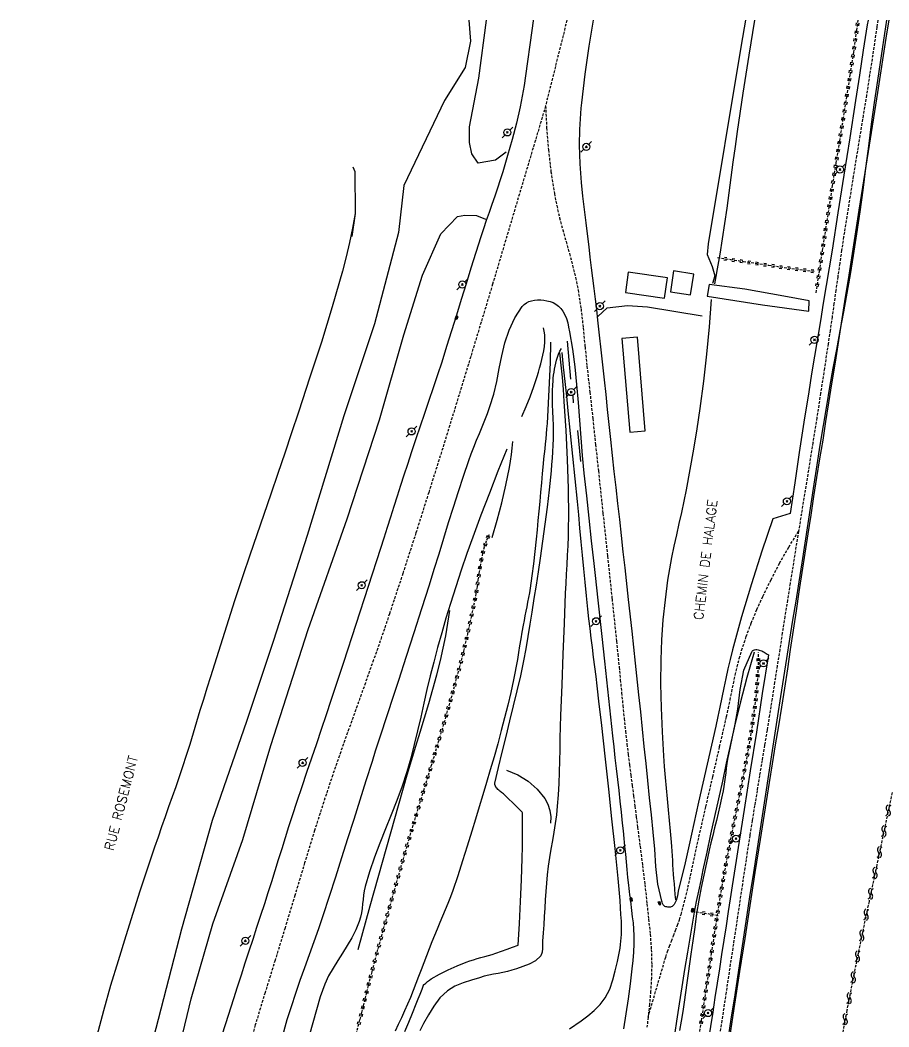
# Model space of a CAD drawing. Header units: millimetres. Extents: x 139000 to 140000, y 142998 to 144000.
# Drawn here: x 139546.1 to 139709.2, y 143811 to 144000 of the extents above; entities that cross this region are included whole.
import ezdxf

# ---------------------------------------------------------------- set-up
doc = ezdxf.new("R2010")
doc.units = ezdxf.units.MM
doc.linetypes.add('DASHED', pattern=[0.75, 0.5, -0.25])
doc.layers.get('0').update_dxf_attribs({"linetype": 'CONTINUOUS'})
for name, color, linetype in [('W0001', 6, 'DASHED'), ('W0008', 7, 'CONTINUOUS'), ('W0010', 4, 'CONTINUOUS'), ('W0017', 7, 'CONTINUOUS'), ('W0071', 7, 'CONTINUOUS'), ('W0104', 1, 'CONTINUOUS'), ('W0105', 7, 'CONTINUOUS'), ('W0211', 2, 'CONTINUOUS'), ('W0214', 2, 'CONTINUOUS'), ('W0220', 5, 'DASHED'), ('W0300', 7, 'CONTINUOUS'), ('W0401', 7, 'CONTINUOUS'), ('W0473', 7, 'CONTINUOUS'), ('W0500', 5, 'DASHED'), ('W0510', 5, 'CONTINUOUS'), ('W0989', 7, 'CONTINUOUS')]:
    doc.layers.add(name, color=color, linetype=linetype)
doc.styles.get("Standard").update_dxf_attribs({"font": 'romans.shx', "width": 0.85})

# ---------------------------------------------------------------- blocks, each defined once
blk = doc.blocks.new('T473')
for p, q in [((-0.166667, 0.166667), (0.166667, -0.166667)), ((-0.166667, -0.166667), (0.166667, 0.166667)), ((0.500001, 0.500001), (1.000002, 1.000002)), ((-1.000002, -1.000002), (-0.500001, -0.500001))]:
    blk.add_line(p, q)
blk.add_ellipse((0, 0), major_axis=(0.471405, 0.471405), ratio=1, start_param=5.4977871438, end_param=11.780972451)
blk = doc.blocks.new('T401')
for p, q in [((-0.3, 0.3), (0, 0.3)), ((-0.3, -0.25), (-0.3, 0.3)), ((-0.3, 0.15), (0, 0.15)), ((-0.3, 0), (0, 0)), ((0, 0.3), (0, -0.25)), ((-0.3, -0.15), (0, -0.15)), ((-0.3, -0.25), (-0.3, -0.3)), ((-0.3, -0.3), (0, -0.3)), ((0, -0.3), (0, -0.25))]:
    blk.add_line(p, q)
blk = doc.blocks.new('t220o')
at = {"color": 0, "linetype": 'Continuous'}
for p, q in [((-0.25, 0.25), (0.25, 0.25)), ((-0.25, -0.25), (0.25, -0.25))]:
    blk.add_line(p, q, dxfattribs=at)
blk = doc.blocks.new('t500o')
at = {"color": 0, "linetype": 'Continuous'}
for centre, start, end in [((-0.5, 0.625), 216.8699, 323.1301), ((0.5, -0.125), 36.8699, 143.1301), ((0.5, -0.625), 36.8699, 143.1301), ((-0.5, 0.125), 216.8699, 323.1301)]:
    blk.add_arc(centre, 0.625, start, end, dxfattribs=at)

msp = doc.modelspace()

# ---------------------------------------------------------------- linework, layer by layer
at = {"layer": 'W0001'}
for points in [[(139648.77, 144000), (139644.77, 143983.91)], [(139707.15, 144000), (139706.95, 143998.67), (139706.51, 143995.68), (139706.07, 143992.7), (139705.61, 143989.72), (139705.01, 143985.92), (139704.4, 143982.12), (139703.79, 143978.33), (139703.16, 143974.53), (139702.54, 143970.73), (139701.93, 143966.93), (139701.32, 143963.13), (139700.73, 143959.33), (139700.35, 143956.82), (139699.98, 143954.32), (139699.62, 143951.8), (139699.26, 143949.29), (139698.91, 143946.78), (139698.55, 143944.27), (139698.19, 143941.76), (139697.81, 143939.25), (139697.11, 143934.6), (139696.4, 143929.96), (139695.68, 143925.31), (139694.95, 143920.67), (139692.26, 143904.06)], [(139644.77, 143983.91), (139634.82, 143950.45), (139632.44, 143942.57), (139630.06, 143934.69), (139627.66, 143926.82), (139625.23, 143918.95), (139622.83, 143911.34), (139620.42, 143903.73), (139617.97, 143896.13), (139615.46, 143888.55), (139613.99, 143884.21), (139612.47, 143879.89), (139610.93, 143875.57), (139609.38, 143871.26), (139607.83, 143866.95), (139606.3, 143862.63), (139604.8, 143858.29), (139603.35, 143853.95), (139601.4, 143847.88), (139599.53, 143841.78), (139597.7, 143835.68), (139595.85, 143829.58), (139593.98, 143823.51), (139592.1, 143817.44), (139590.26, 143811.36), (139588.5, 143805.25)], [(139644.77, 143983.91), (139644.96, 143979.78), (139645.3, 143975.66), (139645.78, 143971.55), (139646.41, 143967.46), (139646.86, 143965.18), (139647.39, 143962.91), (139647.99, 143960.66), (139648.62, 143958.42), (139649.25, 143956.18), (139649.85, 143953.93), (139650.4, 143951.67), (139650.86, 143949.38), (139651.42, 143945.82), (139651.82, 143942.23), (139652.17, 143938.64), (139652.54, 143935.05), (139653.09, 143930.14), (139653.62, 143925.22), (139654.15, 143920.3), (139654.68, 143915.38), (139655.54, 143907.38), (139656.4, 143899.38), (139657.24, 143891.38), (139658.08, 143883.39), (139658.33, 143880.97), (139658.57, 143878.56), (139658.8, 143876.15), (139659.04, 143873.74), (139659.27, 143871.33), (139659.52, 143868.92), (139659.77, 143866.51), (139660.04, 143864.1), (139660.27, 143862.15), (139660.52, 143860.2), (139660.77, 143858.25), (139661.02, 143856.3), (139661.28, 143854.36), (139661.54, 143852.41), (139661.79, 143850.46), (139662.04, 143848.51), (139662.5, 143844.91), (139662.96, 143841.32), (139663.41, 143837.71), (139663.8, 143834.11), (139664.1, 143831.25), (139664.4, 143828.39), (139664.62, 143825.52), (139664.7, 143822.64), (139664.64, 143820.18), (139664.49, 143817.73), (139664.27, 143815.28), (139664.01, 143812.84)], [(139664.01, 143812.84), (139667.33, 143824.12), (139667.67, 143825.13), (139668.03, 143826.13), (139668.41, 143827.12), (139668.79, 143828.11), (139669.17, 143829.1), (139669.54, 143830.1), (139669.88, 143831.11), (139670.2, 143832.12), (139671.17, 143835.74), (139671.99, 143839.39), (139672.76, 143843.06), (139673.57, 143846.71), (139674.86, 143852.34), (139676.16, 143857.98), (139677.45, 143863.62), (139678.74, 143869.25), (139679.08, 143870.81), (139679.41, 143872.37), (139679.72, 143873.93), (139680.04, 143875.49), (139680.37, 143877.05), (139680.74, 143878.6), (139681.13, 143880.15), (139681.58, 143881.68), (139682.44, 143884.27), (139683.39, 143886.82), (139684.44, 143889.33), (139685.56, 143891.82), (139687.09, 143894.95), (139688.71, 143898.04), (139690.44, 143901.08), (139692.26, 143904.06)], [(139692.26, 143904.06), (139690.67, 143894.22), (139690.18, 143891.13), (139689.69, 143888.04), (139689.21, 143884.95), (139688.73, 143881.86), (139688.25, 143878.78), (139687.77, 143875.69), (139687.28, 143872.6), (139686.79, 143869.51), (139686.34, 143866.68), (139685.87, 143863.86), (139685.41, 143861.03), (139684.94, 143858.2), (139684.48, 143855.38), (139684.01, 143852.55), (139683.56, 143849.72), (139683.11, 143846.9), (139682.64, 143843.88), (139682.18, 143840.86), (139681.72, 143837.85), (139681.27, 143834.83), (139680.82, 143831.81), (139680.36, 143828.79), (139679.91, 143825.78), (139679.45, 143822.76), (139678.65, 143817.47), (139677.86, 143812.19), (139677.05, 143806.91)], [(139664.01, 143812.84), (139663.8, 143810.97)]]:
    msp.add_lwpolyline(points, dxfattribs=at)
at = {"layer": 'W0008'}
for points in [[(139642.45, 144000), (139642.43, 143999.84), (139641.86, 143995.81), (139641.32, 143991.77), (139640.72, 143987.74), (139639.98, 143983.73), (139639.28, 143980.65), (139638.48, 143977.6), (139637.62, 143974.57), (139636.73, 143971.55), (139636.25, 143970.01), (139635.75, 143968.47), (139635.23, 143966.94), (139634.7, 143965.42), (139634.16, 143963.89), (139633.63, 143962.37), (139633.11, 143960.84), (139632.6, 143959.3), (139631.66, 143956.37), (139630.74, 143953.43), (139629.83, 143950.49), (139628.93, 143947.55), (139628.02, 143944.61), (139627.11, 143941.67), (139626.19, 143938.73), (139625.26, 143935.8), (139624.47, 143933.39), (139623.67, 143930.98), (139622.86, 143928.58), (139622.05, 143926.18), (139621.23, 143923.78), (139620.42, 143921.38), (139619.61, 143918.97), (139618.82, 143916.57), (139618.18, 143914.6), (139617.54, 143912.63), (139616.91, 143910.66), (139616.28, 143908.68), (139615.65, 143906.71), (139615.02, 143904.74), (139614.39, 143902.77), (139613.76, 143900.8), (139611.45, 143893.67), (139609.13, 143886.53), (139606.8, 143879.4), (139604.46, 143872.28), (139603.56, 143869.57), (139602.65, 143866.86), (139601.73, 143864.16), (139600.82, 143861.45), (139599.9, 143858.74), (139598.99, 143856.04), (139598.09, 143853.33), (139597.2, 143850.61), (139596.53, 143848.56), (139595.87, 143846.5), (139595.22, 143844.44), (139594.58, 143842.38), (139593.93, 143840.31), (139593.28, 143838.25), (139592.63, 143836.19), (139591.97, 143834.13), (139591.25, 143831.89), (139590.52, 143829.66), (139589.79, 143827.42), (139589.05, 143825.19), (139588.32, 143822.95), (139587.59, 143820.72), (139586.87, 143818.48), (139586.16, 143816.24), (139584.68, 143811.59), (139583.2, 143806.94)], [(139687.45, 143906.41), (139685.37, 143900.31), (139683.41, 143894.16), (139681.57, 143887.98), (139679.86, 143881.76), (139679.41, 143879.99), (139678.99, 143878.21), (139678.59, 143876.42), (139678.21, 143874.63), (139677.83, 143872.83), (139677.46, 143871.04), (139677.09, 143869.25), (139676.7, 143867.46), (139675.9, 143863.89), (139675.1, 143860.31), (139674.3, 143856.74), (139673.5, 143853.17), (139672.62, 143849.19), (139671.75, 143845.21), (139670.85, 143841.23), (139669.87, 143837.28), (139669.69, 143836.45), (139669.52, 143835.6), (139669.28, 143834.75), (139668.89, 143833.96), (139668.78, 143833.83), (139668.66, 143833.71), (139668.52, 143833.61), (139668.37, 143833.54), (139668.2, 143833.49), (139668.03, 143833.48), (139667.86, 143833.48), (139667.7, 143833.5), (139667.53, 143833.53), (139667.35, 143833.57), (139667.18, 143833.63), (139667.03, 143833.74), (139666.86, 143833.93), (139666.73, 143834.16), (139666.64, 143834.4), (139666.57, 143834.63), (139665.83, 143837.82), (139665.47, 143841.09), (139665.27, 143844.34), (139664.99, 143847.56), (139664.63, 143850.78), (139664.29, 143854), (139663.95, 143857.23), (139663.62, 143860.45), (139663.29, 143863.67), (139662.96, 143866.9), (139662.63, 143870.12), (139662.29, 143873.34), (139661.65, 143879.31), (139661, 143885.27), (139660.35, 143891.24), (139659.7, 143897.2), (139659.36, 143900.21), (139659.03, 143903.22), (139658.69, 143906.23), (139658.35, 143909.24), (139658.01, 143912.25), (139657.67, 143915.26), (139657.33, 143918.27), (139657, 143921.28), (139656.7, 143924.08), (139656.4, 143926.89), (139656.11, 143929.69), (139655.81, 143932.49), (139655.52, 143935.29), (139655.22, 143938.09), (139654.91, 143940.89), (139654.6, 143943.69), (139654.37, 143945.66), (139654.13, 143947.62), (139653.89, 143949.59), (139653.65, 143951.55), (139653.4, 143953.51), (139653.16, 143955.48), (139652.92, 143957.44), (139652.68, 143959.4), (139652.37, 143961.93), (139652.05, 143964.45), (139651.75, 143966.97), (139651.51, 143969.5), (139651.37, 143971.25), (139651.26, 143973), (139651.18, 143974.75), (139651.16, 143976.5), (139651.16, 143977.5), (139651.18, 143978.5), (139651.22, 143979.5), (139651.26, 143980.5), (139651.32, 143981.5), (139651.39, 143982.5), (139651.47, 143983.5), (139651.56, 143984.5), (139652.18, 143989.83), (139652.97, 143995.14), (139653.76, 144000)], [(139708.79, 144000), (139708.01, 143995), (139707.06, 143988.64), (139706.47, 143984.54), (139705.91, 143980.44), (139705.37, 143976.33), (139704.84, 143972.22), (139704.3, 143968.11), (139703.74, 143964.01), (139703.16, 143959.91), (139702.53, 143955.81), (139701.95, 143952.27), (139701.33, 143948.74), (139700.69, 143945.21), (139700.04, 143941.69), (139699.37, 143938.17), (139698.72, 143934.64), (139698.08, 143931.12), (139697.48, 143927.58), (139696.87, 143923.91), (139696.28, 143920.22), (139695.7, 143916.54), (139695.13, 143912.86), (139694.57, 143909.17), (139694, 143905.48), (139693.44, 143901.8), (139692.86, 143898.11), (139692.29, 143894.53), (139691.72, 143890.94), (139691.15, 143887.35), (139690.58, 143883.76), (139690.01, 143880.18), (139689.44, 143876.59), (139688.87, 143873), (139688.31, 143869.41), (139687.17, 143862.06), (139686.04, 143854.7), (139684.91, 143847.34), (139683.78, 143839.98), (139683.07, 143835.39), (139682.37, 143830.8), (139681.67, 143826.21), (139680.97, 143821.62), (139680.27, 143817.03), (139679.57, 143812.44), (139678.86, 143807.85)], [(139705.3, 144000), (139705.16, 143999.09), (139704.42, 143994.37), (139703.69, 143989.64), (139702.95, 143984.92), (139701.86, 143977.89), (139700.76, 143970.87), (139699.66, 143963.84), (139698.55, 143956.82), (139698.01, 143953.49), (139697.46, 143950.17), (139696.91, 143946.85), (139696.35, 143943.53), (139695.8, 143940.21), (139695.25, 143936.89), (139694.71, 143933.57), (139694.17, 143930.24), (139693.28, 143924.54), (139692.4, 143918.83), (139691.55, 143913.12), (139690.7, 143907.41)], [(139595.24, 143808.68), (139596.28, 143812.39), (139597.05, 143814.86), (139597.86, 143817.31), (139598.7, 143819.75), (139599.57, 143822.18), (139600.45, 143824.61), (139601.32, 143827.04), (139602.18, 143829.47), (139603.01, 143831.92), (139604.19, 143835.53), (139605.36, 143839.15), (139606.52, 143842.77), (139607.66, 143846.39), (139608.8, 143850.02), (139609.94, 143853.65), (139611.09, 143857.27), (139612.25, 143860.89), (139612.86, 143862.8), (139613.48, 143864.7), (139614.1, 143866.6), (139614.72, 143868.51), (139615.34, 143870.41), (139615.96, 143872.31), (139616.58, 143874.21), (139617.19, 143876.12), (139618.64, 143880.59), (139620.08, 143885.05), (139621.53, 143889.53), (139622.96, 143894), (139623.88, 143896.91), (139624.78, 143899.83), (139625.67, 143902.75), (139626.56, 143905.67), (139627.46, 143908.59), (139628.39, 143911.51), (139629.34, 143914.41), (139630.34, 143917.3), (139630.81, 143918.58), (139631.3, 143919.85), (139631.81, 143921.12), (139632.33, 143922.38), (139632.85, 143923.64), (139633.36, 143924.9), (139633.86, 143926.17), (139634.33, 143927.45), (139635.05, 143929.79), (139635.59, 143932.18), (139636.06, 143934.58), (139636.53, 143936.97), (139637.12, 143939.41), (139637.91, 143941.82), (139638.98, 143944.13), (139640.38, 143946.27), (139640.74, 143946.64), (139641.16, 143946.94), (139641.62, 143947.16), (139642.1, 143947.33), (139642.68, 143947.46), (139643.27, 143947.49), (139643.85, 143947.47), (139644.43, 143947.4), (139645.02, 143947.31), (139645.6, 143947.18), (139646.17, 143946.98), (139646.7, 143946.7), (139647.2, 143946.31), (139647.64, 143945.85), (139648.02, 143945.34), (139648.34, 143944.8), (139648.69, 143944.01), (139648.93, 143943.18), (139649.1, 143942.34), (139649.26, 143941.51), (139649.82, 143938.21), (139650.26, 143934.9), (139650.6, 143931.57), (139650.88, 143928.24), (139651.13, 143924.91), (139651.37, 143921.58), (139651.64, 143918.26), (139651.96, 143914.94), (139652.42, 143910.71), (139652.88, 143906.48), (139653.35, 143902.25), (139653.82, 143898.02), (139654.07, 143895.72), (139654.32, 143893.43), (139654.58, 143891.14), (139654.83, 143888.85), (139655.08, 143886.55), (139655.34, 143884.26), (139655.59, 143881.97), (139655.83, 143879.68), (139656.02, 143877.92), (139656.21, 143876.16), (139656.39, 143874.41), (139656.58, 143872.65), (139656.76, 143870.89), (139656.95, 143869.14), (139657.13, 143867.38), (139657.33, 143865.62), (139657.55, 143863.58), (139657.78, 143861.53), (139658.02, 143859.49), (139658.25, 143857.44), (139658.49, 143855.4), (139658.72, 143853.35), (139658.95, 143851.31), (139659.17, 143849.26), (139659.32, 143847.81), (139659.46, 143846.35), (139659.6, 143844.89), (139659.74, 143843.44), (139659.87, 143841.98), (139660.02, 143840.52), (139660.16, 143839.07), (139660.32, 143837.61), (139660.39, 143837.01), (139660.47, 143836.42), (139660.54, 143835.82), (139660.62, 143835.22), (139660.7, 143834.62), (139660.77, 143834.03), (139660.85, 143833.43), (139660.91, 143832.83), (139661.05, 143831.67), (139661.18, 143830.51), (139661.29, 143829.35), (139661.34, 143828.18), (139661.33, 143826.61), (139661.26, 143825.03), (139661.14, 143823.47), (139660.99, 143821.9), (139660.66, 143819.08), (139660.25, 143816.26), (139659.81, 143813.45), (139659.37, 143810.65)], [(139690.7, 143907.41), (139687.42, 143906.41)], [(139669.08, 143809.93), (139669.41, 143812.07), (139669.92, 143815.31), (139670.42, 143818.54), (139670.93, 143821.78), (139671.46, 143825.01), (139671.76, 143826.89), (139672.07, 143828.77), (139672.39, 143830.64), (139672.73, 143832.51), (139673.12, 143834.51), (139673.53, 143836.51), (139673.95, 143838.5), (139674.37, 143840.49), (139675.09, 143843.83), (139675.82, 143847.16), (139676.56, 143850.49), (139677.29, 143853.82), (139678.03, 143857.16), (139678.76, 143860.5), (139679.5, 143863.83), (139680.25, 143867.17), (139680.84, 143870.67), (139681.27, 143874.32), (139682.01, 143877.98), (139683.49, 143881.39), (139683.58, 143881.52), (139683.69, 143881.64), (139683.83, 143881.74), (139683.98, 143881.81), (139684.21, 143881.86), (139684.45, 143881.85), (139684.67, 143881.8), (139684.89, 143881.75), (139685.13, 143881.67), (139685.35, 143881.57), (139685.57, 143881.45), (139685.78, 143881.33), (139685.99, 143881.21), (139686.19, 143881.09), (139686.39, 143880.96), (139686.59, 143880.82)], [(139686.59, 143880.82), (139685.46, 143873.57), (139684.34, 143866.32), (139683.2, 143859.08), (139682.07, 143851.83), (139681.7, 143849.43), (139681.32, 143847.04), (139680.94, 143844.65), (139680.57, 143842.25), (139680.19, 143839.86), (139679.81, 143837.47), (139679.44, 143835.07), (139679.06, 143832.68), (139678.64, 143829.98), (139678.23, 143827.28), (139677.81, 143824.58), (139677.4, 143821.89), (139676.98, 143819.19), (139676.56, 143816.49), (139676.14, 143813.79), (139675.72, 143811.09), (139675.29, 143808.41)]]:
    msp.add_lwpolyline(points, dxfattribs=at)
at = {"layer": 'W0010'}
for points in [[(139648.82, 143939.73), (139649.47, 143932.57)], [(139650.03, 143928.14), (139649.94, 143929.45)], [(139650.78, 143922.99), (139651.32, 143917.15)]]:
    msp.add_lwpolyline(points, dxfattribs=at)
at = {"layer": 'W0017'}
for points in [[(139630.38, 144000), (139630.64, 143996.04), (139629.66, 143991.11), (139625.79, 143984.92), (139618.14, 143968.93), (139617.13, 143960.15), (139612.62, 143943), (139606.89, 143925.74), (139600.01, 143903.27), (139593.7, 143883.55), (139588.59, 143868.34), (139582.18, 143849.75), (139576.42, 143829.36), (139571.09, 143808.76), (139565.53, 143784.22), (139562.68, 143757.88), (139559.79, 143725.48), (139557.39, 143704.48), (139556.14, 143694.08), (139553.8, 143683.72), (139547.38, 143672.79), (139546.12, 143671)], [(139637.38, 143975.21), (139635.35, 143973.69), (139632.08, 143973.16), (139630.95, 143974.93), (139630.5, 143977.03), (139630.46, 143979.98), (139632.26, 143989.12), (139633.7, 144000)], [(139682.33, 144000), (139681.51, 143995.28), (139675.27, 143957.98), (139675.13, 143956.01), (139676.07, 143953.75), (139676.55, 143952.01), (139676.12, 143950.56)], [(139574.75, 143801.7), (139578.21, 143816.24), (139582.31, 143830.32), (139587.91, 143846.21), (139593.17, 143863.84), (139600.21, 143885.6), (139607.54, 143906.38), (139613.6, 143924.99), (139618.15, 143940.91), (139621.66, 143952.11), (139625.1, 143959.89), (139628.21, 143963.14), (139629.62, 143963.36), (139631.8, 143963.33), (139633.47, 143962.66)], [(139654.58, 143944.34), (139656.34, 143945.97), (139660.16, 143946.43), (139663.91, 143946.19), (139674.15, 143944.47)]]:
    msp.add_lwpolyline(points, dxfattribs=at)
at = {"layer": 'W0071'}
for points in [[(139645.69, 143939.55), (139645.6, 143935.72), (139645.46, 143931.9), (139645.28, 143928.07), (139645.04, 143924.25), (139644.97, 143923.3), (139644.88, 143922.35), (139644.79, 143921.41), (139644.7, 143920.46), (139644.6, 143919.52), (139644.5, 143918.57), (139644.4, 143917.63), (139644.31, 143916.68), (139644.14, 143914.91), (139643.98, 143913.15), (139643.83, 143911.38), (139643.67, 143909.61), (139643.51, 143907.84), (139643.34, 143906.08), (139643.17, 143904.31), (139642.98, 143902.55), (139642.73, 143900.25), (139642.48, 143897.96), (139642.19, 143895.67), (139641.86, 143893.39), (139641.72, 143892.51), (139641.57, 143891.64), (139641.4, 143890.76), (139641.23, 143889.89), (139641.06, 143889.02), (139640.89, 143888.15), (139640.72, 143887.28), (139640.56, 143886.41), (139640.33, 143885.13), (139640.11, 143883.84), (139639.9, 143882.56), (139639.68, 143881.28), (139639.47, 143879.99), (139639.24, 143878.71), (139639, 143877.43), (139638.74, 143876.16), (139638.22, 143873.76), (139637.65, 143871.38), (139637.06, 143869), (139636.44, 143866.63), (139635.78, 143864.17), (139635.09, 143861.73), (139634.39, 143859.29), (139633.68, 143856.85), (139633, 143854.57), (139632.31, 143852.29), (139631.61, 143850.02), (139630.91, 143847.74), (139630.05, 143844.95), (139629.19, 143842.16), (139628.3, 143839.37), (139627.35, 143836.61), (139626.89, 143835.39), (139626.41, 143834.18), (139625.92, 143832.97), (139625.41, 143831.77), (139624.9, 143830.57), (139624.4, 143829.37), (139623.9, 143828.17), (139623.41, 143826.96), (139622.9, 143825.66), (139622.4, 143824.36), (139621.91, 143823.05), (139621.42, 143821.74), (139620.92, 143820.44), (139620.42, 143819.13), (139619.91, 143817.83), (139619.38, 143816.54), (139618.83, 143815.26), (139618.27, 143813.99), (139617.69, 143812.73), (139617.11, 143811.47), (139616.52, 143810.2)], [(139635.21, 143856.73), (139635.93, 143859.67), (139636.64, 143862.6), (139637.35, 143865.54), (139638.05, 143868.48), (139638.74, 143871.29), (139639.43, 143874.09), (139640.1, 143876.89), (139640.71, 143879.72), (139641.13, 143882), (139641.51, 143884.29), (139641.86, 143886.59), (139642.22, 143888.88), (139642.63, 143891.41), (139643.04, 143893.94), (139643.43, 143896.46), (139643.81, 143898.99), (139644.27, 143902.19), (139644.71, 143905.39), (139645.11, 143908.6), (139645.48, 143911.81), (139645.61, 143913), (139645.73, 143914.2), (139645.85, 143915.39), (139645.96, 143916.59), (139646.05, 143917.78), (139646.14, 143918.98), (139646.21, 143920.18), (139646.26, 143921.38), (139646.28, 143922.66), (139646.26, 143923.94), (139646.21, 143925.22), (139646.15, 143926.5), (139646.09, 143927.78), (139646.06, 143929.06), (139646.07, 143930.34), (139646.12, 143931.62), (139646.17, 143932.19), (139646.22, 143932.76), (139646.27, 143933.34), (139646.35, 143933.91), (139646.43, 143934.48), (139646.54, 143935.04), (139646.66, 143935.61), (139646.8, 143936.17), (139646.98, 143936.73), (139647.2, 143937.29), (139647.45, 143937.83), (139647.73, 143938.36)], [(139640.44, 143851.23), (139639.56, 143852.13), (139638.67, 143853.01), (139637.77, 143853.88), (139636.86, 143854.74), (139636.69, 143854.89), (139636.52, 143855.02), (139636.34, 143855.15), (139636.16, 143855.28), (139635.99, 143855.42), (139635.82, 143855.57), (139635.66, 143855.73), (139635.52, 143855.91), (139635.41, 143856.1), (139635.31, 143856.3), (139635.25, 143856.51), (139635.21, 143856.73)], [(139639.62, 143826.36), (139639.87, 143830.44), (139640.07, 143834.51), (139640.25, 143838.59), (139640.38, 143842.67), (139640.42, 143844.8), (139640.45, 143846.94), (139640.46, 143849.07), (139640.44, 143851.21)], [(139621.95, 143818.94), (139622.27, 143819.23), (139622.6, 143819.51), (139622.95, 143819.76), (139623.31, 143820), (139624.88, 143820.91), (139626.5, 143821.72), (139628.15, 143822.46), (139629.83, 143823.14), (139630.52, 143823.39), (139631.22, 143823.62), (139631.92, 143823.83), (139632.63, 143824.03), (139633.34, 143824.22), (139634.04, 143824.42), (139634.75, 143824.62), (139635.45, 143824.85), (139636.5, 143825.2), (139637.54, 143825.58), (139638.58, 143825.96), (139639.62, 143826.36)], [(139618.37, 143810.16), (139619.08, 143811.88), (139619.8, 143813.59), (139620.49, 143815.32), (139620.86, 143816.24), (139621.22, 143817.17), (139621.58, 143818.1), (139621.94, 143819.02)]]:
    msp.add_lwpolyline(points, dxfattribs=at)
at = {"layer": 'W0104'}
for points in [[(139668.81, 143952.92), (139668.2, 143948.99), (139671.97, 143948.41), (139672.58, 143952.33)], [(139659.74, 143948.86), (139667.08, 143947.8), (139667.63, 143951.65), (139660.3, 143952.7)], [(139659.1, 143940.22), (139660.57, 143922.68), (139663.48, 143922.92), (139662.01, 143940.46)]]:
    msp.add_lwpolyline(points, close=True, dxfattribs=at)
at = {"layer": 'W0105'}
msp.add_lwpolyline([(139675.11, 143948.21), (139685.52, 143946.54), (139694.16, 143945.37), (139694.28, 143947.32), (139689.51, 143948.16), (139682.18, 143949.47), (139675.5, 143950.4)], close=True, dxfattribs=at)
at = {"layer": 'W0211'}
for points in [[(139683.97, 144000), (139682.93, 143993.45), (139681.83, 143986.29), (139680.75, 143979.12), (139680.33, 143976.25), (139679.93, 143973.36), (139679.54, 143970.48), (139679.16, 143967.6), (139678.77, 143964.71), (139678.36, 143961.83), (139677.94, 143958.95), (139677.49, 143956.08), (139677.26, 143954.68), (139677.01, 143953.29), (139676.75, 143951.89), (139676.48, 143950.51)], [(139675.87, 143947.55), (139675.46, 143942.42), (139674.97, 143937.31), (139674.4, 143932.2), (139673.74, 143927.1), (139673.18, 143923.27), (139672.54, 143919.44), (139671.86, 143915.63), (139671.15, 143911.82), (139670.74, 143909.7), (139670.28, 143907.59), (139669.81, 143905.48), (139669.33, 143903.38), (139668.86, 143901.27), (139668.42, 143899.15), (139668.02, 143897.02), (139667.68, 143894.89), (139667.19, 143891.15), (139666.81, 143887.4), (139666.54, 143883.64), (139666.38, 143879.88), (139666.34, 143875.38), (139666.46, 143870.88), (139666.67, 143866.39), (139666.93, 143861.9), (139667.06, 143859.87), (139667.23, 143857.84), (139667.41, 143855.82), (139667.6, 143853.8), (139667.8, 143851.77), (139668, 143849.75), (139668.18, 143847.73), (139668.35, 143845.7), (139668.41, 143844.84), (139668.46, 143843.98), (139668.52, 143843.12), (139668.57, 143842.26), (139668.62, 143841.4), (139668.68, 143840.54), (139668.73, 143839.68), (139668.8, 143838.83), (139668.88, 143837.84), (139668.97, 143836.85), (139669.06, 143835.86), (139669.16, 143834.87)], [(139647.38, 143937.52), (139647.63, 143935.24), (139647.85, 143932.96), (139648.05, 143930.68), (139648.21, 143928.39), (139648.54, 143922.96), (139648.81, 143917.53), (139648.99, 143912.1), (139649.05, 143906.66), (139649.03, 143904.88), (139648.99, 143903.1), (139648.92, 143901.33), (139648.83, 143899.55), (139648.74, 143897.77), (139648.64, 143896), (139648.55, 143894.22), (139648.47, 143892.45), (139648.24, 143886.7), (139648.01, 143880.95), (139647.79, 143875.2), (139647.57, 143869.44), (139647.51, 143867.32), (139647.46, 143865.19), (139647.42, 143863.06), (139647.39, 143860.93), (139647.34, 143858.8), (139647.26, 143856.67), (139647.14, 143854.54), (139646.97, 143852.42), (139646.8, 143850.8), (139646.57, 143849.19), (139646.32, 143847.58), (139646.04, 143845.98), (139645.77, 143844.38), (139645.5, 143842.77), (139645.26, 143841.16), (139645.06, 143839.55), (139644.91, 143837.99), (139644.79, 143836.43), (139644.69, 143834.87), (139644.61, 143833.31), (139644.52, 143831.75), (139644.43, 143830.19), (139644.32, 143828.63), (139644.19, 143827.07), (139644.18, 143826.42), (139644.21, 143825.72), (139644.14, 143825), (139643.85, 143824.34), (139642.9, 143823.38), (139641.71, 143822.75), (139640.48, 143822.33), (139639.31, 143821.93), (139638.46, 143821.65), (139637.6, 143821.41), (139636.73, 143821.22), (139635.85, 143821.04), (139634.97, 143820.88), (139634.1, 143820.7), (139633.23, 143820.5), (139632.37, 143820.24), (139630.83, 143819.78), (139629.27, 143819.3), (139627.73, 143818.67), (139626.33, 143817.78), (139624.93, 143816.44), (139623.78, 143814.88), (139622.8, 143813.24), (139621.86, 143811.61), (139621.15, 143810.28)], [(139637.5, 143919.43), (139635.83, 143915.34), (139634.21, 143911.22), (139632.63, 143907.09), (139631.1, 143902.95), (139630, 143899.85), (139628.92, 143896.74), (139627.89, 143893.62), (139626.89, 143890.48), (139626.06, 143887.74), (139625.27, 143884.99), (139624.5, 143882.23), (139623.76, 143879.47), (139623.11, 143876.9), (139622.5, 143874.33), (139621.91, 143871.75), (139621.33, 143869.16), (139620.74, 143866.58), (139620.12, 143864.01), (139619.45, 143861.44), (139618.72, 143858.9), (139617.83, 143856.18), (139616.85, 143853.49), (139615.8, 143850.83), (139614.72, 143848.18), (139613.66, 143845.52), (139612.64, 143842.84), (139611.72, 143840.13), (139610.91, 143837.37), (139610.73, 143836.56), (139610.6, 143835.73), (139610.5, 143834.91), (139610.42, 143834.08), (139610.32, 143833.25), (139610.2, 143832.42), (139610.03, 143831.6), (139609.79, 143830.79), (139609.16, 143829.23), (139608.39, 143827.72), (139607.54, 143826.27), (139606.64, 143824.85), (139605.74, 143823.45), (139604.86, 143822.03), (139604.04, 143820.56), (139603.33, 143819.04), (139602.45, 143816.66), (139601.73, 143814.23), (139601.08, 143811.78), (139600.4, 143809.35)], [(139683.92, 143881.37), (139682.54, 143876.6), (139681.28, 143871.8), (139680.13, 143866.97), (139679.11, 143862.11), (139678.95, 143861.27), (139678.82, 143860.42), (139678.7, 143859.57), (139678.59, 143858.71), (139678.49, 143857.86), (139678.37, 143857.01), (139678.24, 143856.16), (139678.09, 143855.31), (139677.81, 143853.91), (139677.5, 143852.51), (139677.17, 143851.12), (139676.83, 143849.73), (139676.49, 143848.34), (139676.15, 143846.95), (139675.81, 143845.56), (139675.5, 143844.17), (139674.98, 143841.83), (139674.48, 143839.5), (139673.99, 143837.16), (139673.55, 143834.81), (139673.13, 143832.27), (139672.76, 143829.73), (139672.4, 143827.18), (139672.04, 143824.63), (139671.78, 143822.84), (139671.53, 143821.05), (139671.28, 143819.25), (139671.03, 143817.46), (139670.78, 143815.67), (139670.51, 143813.88), (139670.23, 143812.09), (139669.94, 143810.31)]]:
    msp.add_lwpolyline(points, dxfattribs=at)
at = {"layer": 'W0214'}
for points in [[(139608.59, 143972.47), (139608.93, 143971.57), (139609.01, 143963.69), (139608.36, 143959.41)], [(139609.01, 143963.69), (139608.5, 143960.97), (139607.93, 143958.25), (139607.3, 143955.56), (139606.62, 143952.87), (139604.73, 143946.19), (139602.67, 143939.57), (139600.52, 143932.97), (139598.36, 143926.38), (139597.09, 143922.53), (139595.8, 143918.7), (139594.49, 143914.86), (139593.17, 143911.04), (139591.84, 143907.21), (139590.53, 143903.38), (139589.22, 143899.55), (139587.94, 143895.7), (139586.39, 143890.96), (139584.85, 143886.22), (139583.34, 143881.46), (139581.83, 143876.71), (139581.17, 143874.6), (139580.52, 143872.49), (139579.88, 143870.38), (139579.24, 143868.26), (139578.6, 143866.15), (139577.95, 143864.04), (139577.28, 143861.93), (139576.6, 143859.83), (139575.97, 143857.94), (139575.32, 143856.05), (139574.66, 143854.17), (139574, 143852.29), (139573.33, 143850.41), (139572.66, 143848.53), (139572.01, 143846.64), (139571.36, 143844.75), (139569.97, 143840.6), (139568.6, 143836.45), (139567.25, 143832.29), (139565.94, 143828.11), (139564.51, 143823.43), (139563.11, 143818.75), (139561.77, 143814.04), (139560.49, 143809.32)], [(139658.42, 143838.89), (139657.83, 143844.48), (139657.22, 143850.07), (139656.62, 143855.66), (139656, 143861.25), (139655.62, 143864.69), (139655.24, 143868.13), (139654.85, 143871.56), (139654.45, 143875), (139654.24, 143876.8), (139654.01, 143878.6), (139653.79, 143880.4), (139653.56, 143882.2), (139653.34, 143884), (139653.12, 143885.81), (139652.91, 143887.61), (139652.7, 143889.41), (139652.43, 143891.94), (139652.18, 143894.47), (139651.93, 143897), (139651.7, 143899.53), (139651.46, 143902.07), (139651.22, 143904.6), (139650.98, 143907.13), (139650.74, 143909.66), (139650.32, 143913.91), (139649.89, 143918.16), (139649.46, 143922.41), (139649.02, 143926.65), (139648.74, 143929.4), (139648.45, 143932.14), (139648.16, 143934.88), (139647.86, 143937.63)], [(139649.23, 143810.62), (139651.44, 143812.13), (139652.68, 143813.08), (139653.89, 143814.08), (139655.01, 143815.21), (139655.97, 143816.48), (139656.8, 143818.09), (139657.4, 143819.81), (139657.84, 143821.55), (139658.25, 143823.28), (139658.39, 143823.91), (139658.52, 143824.54), (139658.64, 143825.17), (139658.74, 143825.8), (139658.83, 143826.44), (139658.9, 143827.08), (139658.96, 143827.72), (139659, 143828.36), (139659.03, 143829.61), (139658.99, 143830.87), (139658.91, 143832.11), (139658.84, 143833.36), (139658.76, 143834.74), (139658.66, 143836.13), (139658.55, 143837.51), (139658.42, 143838.89)]]:
    msp.add_lwpolyline(points, dxfattribs=at)
at = {"layer": 'W0220'}
for points in [[(139695.57, 143948.82), (139696.18, 143952.82), (139696.78, 143956.82), (139697.39, 143960.81), (139698.01, 143964.81), (139698.66, 143968.97), (139699.32, 143973.13), (139699.99, 143977.29), (139700.66, 143981.44), (139701.33, 143985.6), (139701.98, 143989.76), (139702.61, 143993.92), (139703.21, 143998.09), (139703.47, 144000)], [(139677.06, 143955.45), (139679.46, 143955.07), (139681.86, 143954.71), (139684.26, 143954.35), (139686.66, 143954), (139688.84, 143953.69), (139691.02, 143953.39), (139693.2, 143953.1), (139695.38, 143952.82)], [(139609.22, 143809.63), (139609.61, 143811.11), (139609.94, 143812.4), (139610.26, 143813.69), (139610.58, 143814.97), (139610.89, 143816.26), (139611.21, 143817.55), (139611.54, 143818.84), (139611.86, 143820.12), (139612.2, 143821.4), (139613.56, 143826.47), (139614.95, 143831.52), (139616.36, 143836.57), (139617.8, 143841.61), (139619.13, 143846.21), (139620.51, 143850.79), (139621.9, 143855.37), (139623.3, 143859.94), (139624.69, 143864.52), (139626.04, 143869.11), (139627.35, 143873.72), (139628.59, 143878.34), (139629.4, 143881.53), (139630.14, 143884.73), (139630.85, 143887.94), (139631.52, 143891.15), (139631.76, 143892.4), (139631.96, 143893.66), (139632.14, 143894.91), (139632.32, 143896.17), (139632.52, 143897.43), (139632.74, 143898.68), (139633, 143899.93), (139633.32, 143901.17), (139633.52, 143901.79), (139633.74, 143902.4), (139634, 143903), (139634.29, 143903.59)], [(139673.52, 143808.67), (139674.04, 143812.13), (139674.99, 143818.44), (139675.93, 143824.74), (139676.89, 143831.05), (139677.91, 143837.34), (139678.68, 143841.7), (139679.51, 143846.04), (139680.38, 143850.37), (139681.26, 143854.71), (139682.12, 143859.05), (139682.92, 143863.4), (139683.63, 143867.77), (139684.22, 143872.16), (139684.45, 143874.43), (139684.62, 143876.72), (139684.73, 143879), (139684.76, 143881.29)], [(139672.98, 143832.63), (139677.39, 143831.89)]]:
    msp.add_lwpolyline(points, dxfattribs=at)
at = {"layer": 'W0300'}
for points in [[(139640.29, 143925.6), (139641.11, 143927.44), (139641.87, 143929.3), (139642.56, 143931.2), (139643.18, 143933.12), (139643.42, 143933.9), (139643.65, 143934.69), (139643.88, 143935.49), (139644.09, 143936.28), (139644.28, 143937.09), (139644.44, 143937.9), (139644.56, 143938.73), (139644.63, 143939.55), (139644.65, 143940.23), (139644.6, 143940.91), (139644.51, 143941.59), (139644.36, 143942.25)], [(139634.74, 143902.87), (139635.69, 143906.12), (139636.55, 143909.39), (139637.32, 143912.69), (139637.99, 143916.01), (139638.2, 143917.21), (139638.37, 143918.43), (139638.52, 143919.65), (139638.62, 143920.87)], [(139609.56, 143825.53), (139611.84, 143833.74), (139614.14, 143841.95), (139616.46, 143850.15), (139618.8, 143858.35), (139619.58, 143861.03), (139620.39, 143863.7), (139621.21, 143866.36), (139622.03, 143869.03), (139622.84, 143871.7), (139623.62, 143874.38), (139624.35, 143877.07), (139625.03, 143879.77), (139625.56, 143882.1), (139626.03, 143884.44), (139626.44, 143886.78), (139626.8, 143889.14)], [(139637.45, 143859.19), (139639.56, 143858.34), (139641.49, 143857.14), (139643.19, 143855.63), (139644.6, 143853.85), (139645.18, 143852.79), (139645.56, 143851.64), (139645.75, 143850.45), (139645.72, 143849.23)]]:
    msp.add_lwpolyline(points, dxfattribs=at)
at = {"layer": 'W0500'}
msp.add_lwpolyline([(139709.81, 143854.98), (139708.39, 143848.17), (139706.94, 143841.37), (139705.49, 143834.56), (139704.05, 143827.76), (139702.66, 143820.94), (139701.33, 143814.12), (139700.07, 143807.27), (139699.12, 143801.66), (139698.24, 143796.03), (139697.42, 143790.39), (139696.63, 143784.75), (139695.84, 143779.11), (139695.04, 143773.47), (139694.2, 143767.84), (139693.3, 143762.22), (139691.29, 143750.43), (139689.2, 143738.66), (139687.01, 143726.91), (139684.72, 143715.18), (139682.86, 143706.03), (139680.93, 143696.89), (139678.92, 143687.77), (139676.84, 143678.67)], dxfattribs=at)
at = {"layer": 'W0510'}
msp.add_lwpolyline([(139709.2, 144000), (139708.79, 143997.41), (139707.06, 143986.39), (139705.32, 143975.37), (139703.59, 143964.35), (139702.95, 143960.27), (139702.31, 143956.19), (139701.68, 143952.11), (139701.04, 143948.02), (139700.4, 143943.94), (139699.76, 143939.86), (139699.12, 143935.78), (139698.47, 143931.7), (139697.91, 143928.18), (139697.35, 143924.66), (139696.79, 143921.15), (139696.22, 143917.63), (139695.66, 143914.11), (139695.09, 143910.6), (139694.54, 143907.08), (139693.99, 143903.56), (139693.43, 143899.94), (139692.88, 143896.32), (139692.34, 143892.7), (139691.79, 143889.08), (139691.25, 143885.46), (139690.71, 143881.84), (139690.16, 143878.22), (139689.6, 143874.61), (139689.04, 143871.05), (139688.47, 143867.5), (139687.9, 143863.95), (139687.33, 143860.4), (139686.75, 143856.85), (139686.18, 143853.3), (139685.61, 143849.75), (139685.04, 143846.2), (139684.07, 143840.01), (139683.11, 143833.81), (139682.15, 143827.62), (139681.2, 143821.43), (139680.25, 143815.24), (139679.3, 143809.04)], dxfattribs=at)

# ---------------------------------------------------------------- block references
at = {"layer": 'W0220'}
for p, rotation in [((139703.36, 143999.22), 82.38895156406281), ((139702.94, 143996.25), 81.78457276548461), ((139703.16, 143997.73), 81.78457276548461), ((139702.73, 143994.76), 81.78457276548461), ((139702.51, 143993.28), 81.40680598859178), ((139702.29, 143991.8), 81.40680598859178), ((139701.83, 143988.83), 81.1185095919804), ((139702.06, 143990.31), 81.40680598859178), ((139701.6, 143987.35), 81.1185095919804), ((139701.37, 143985.87), 81.1185095919804), ((139700.9, 143982.91), 80.91968767382998), ((139701.14, 143984.39), 80.91968767382998), ((139700.66, 143981.42), 80.82441533080025), ((139700.42, 143979.94), 80.82441533080025), ((139700.18, 143978.46), 80.82441533080025), ((139699.71, 143975.5), 80.83269989444138), ((139699.94, 143976.98), 80.83269989444138), ((139699.47, 143974.02), 80.83269989444138), ((139699.23, 143972.54), 80.93047855020542), ((139698.99, 143971.06), 80.93047855020542), ((139698.52, 143968.09), 81.1177499066154), ((139698.76, 143969.58), 80.93047855020542), ((139698.29, 143966.61), 81.1177499066154), ((139698.06, 143965.13), 81.1177499066154), ((139697.6, 143962.17), 81.25818184589072), ((139697.83, 143963.65), 81.25818184589072), ((139697.37, 143960.68), 81.31470533170514), ((139697.15, 143959.2), 81.31470533170514), ((139696.92, 143957.72), 81.31470533170514), ((139678.54, 143955.22), 351.1068393551666), ((139680.02, 143954.99), 351.3211997523053), ((139681.51, 143954.76), 351.3211997523053), ((139682.99, 143954.54), 351.5355601164873), ((139696.47, 143954.75), 81.3712289888864), ((139696.7, 143956.23), 81.3712289888864), ((139684.47, 143954.32), 351.7499204509436), ((139685.96, 143954.1), 351.7499204509436), ((139687.44, 143953.89), 351.9642811933217), ((139688.93, 143953.68), 352.178642628798), ((139690.41, 143953.48), 352.178642628798), ((139691.9, 143953.28), 352.3930046996885), ((139693.39, 143953.08), 352.6073674081539), ((139694.87, 143952.89), 352.6073674081539), ((139696.25, 143953.27), 81.3712289888864), ((139696.02, 143951.79), 81.42775281796496), ((139695.8, 143950.3), 81.42775281796496), ((139633.46, 143901.59), 72.61150953578024), ((139634, 143902.99), 66.85795539993103), ((139633.06, 143900.15), 75.47112604608388), ((139632.74, 143898.68), 79.98557334934934), ((139632.48, 143897.21), 81.28073889282886), ((139632.04, 143894.24), 81.65374459874496), ((139632.26, 143895.72), 81.83752801817498), ((139631.81, 143892.76), 80.82226329216496), ((139631.54, 143891.28), 79.34370251288033), ((139631.24, 143889.81), 78.20896096498643), ((139630.62, 143886.88), 77.61267142449965), ((139630.93, 143888.34), 78.20896096498643), ((139630.29, 143885.41), 77.61267142449965), ((139629.96, 143883.95), 76.83927547228566), ((139629.27, 143881.03), 75.88881616805871), ((139629.62, 143882.49), 76.83927547228566), ((139628.9, 143879.57), 75.88881616805871), ((139684.74, 143879.93), 89.2006644270069), ((139628.54, 143878.12), 74.93785519868054), ((139684.7, 143878.44), 87.47871014060739), ((139627.76, 143875.22), 74.93785519868054), ((139628.15, 143876.67), 74.93785519868054), ((139684.53, 143875.44), 85.7567558525181), ((139684.63, 143876.94), 87.47871014060739), ((139627.37, 143873.78), 74.93785519868054), ((139684.4, 143873.95), 84.03480156470329), ((139626.96, 143872.33), 74.14231664324032), ((139684.25, 143872.45), 84.03480156470329), ((139626.55, 143870.89), 74.14231664324032), ((139683.86, 143869.48), 82.32545691570103), ((139684.06, 143870.97), 82.32545691570103), ((139625.72, 143868.01), 73.54618970007573), ((139626.14, 143869.45), 74.14231664324032), ((139683.66, 143867.99), 82.32545691570103), ((139625.29, 143866.57), 73.54618970007573), ((139683.42, 143866.51), 80.78642505644824), ((139624.87, 143865.13), 73.54618970007573), ((139683.18, 143865.03), 80.78642505644824), ((139624, 143862.26), 73.14951646356302), ((139624.44, 143863.69), 73.14951646356302), ((139682.67, 143862.07), 79.62825422198578), ((139682.94, 143863.55), 80.78642505644824), ((139623.57, 143860.82), 73.14951646356302), ((139682.4, 143860.6), 79.62825422198578), ((139623.13, 143859.39), 72.98566537067694), ((139682.13, 143859.12), 79.62825422198578), ((139622.25, 143856.52), 72.98566537067694), ((139622.69, 143857.95), 72.98566537067694), ((139681.85, 143857.65), 78.85124287564369), ((139621.81, 143855.08), 73.0546996450517), ((139681.27, 143854.71), 78.85124287564369), ((139681.56, 143856.18), 78.85124287564369), ((139621.38, 143853.65), 73.0546996450517), ((139680.97, 143853.24), 78.51656873122967), ((139620.5, 143850.78), 73.32335656477723), ((139620.94, 143852.21), 73.0546996450517), ((139680.67, 143851.77), 78.51656873122967), ((139620.07, 143849.34), 73.32335656477723), ((139680.07, 143848.83), 78.62470085493973), ((139680.37, 143850.3), 78.62470085493973), ((139619.64, 143847.9), 73.32335656477723), ((139679.78, 143847.36), 78.62470085493973), ((139618.79, 143845.03), 73.79161712420603), ((139619.21, 143846.47), 73.32335656477723), ((139679.48, 143845.89), 79.1152452487422), ((139618.37, 143843.59), 73.79161712420603), ((139679.2, 143844.41), 79.1152452487422), ((139617.95, 143842.15), 73.79161712420603), ((139678.64, 143841.47), 79.98807461254138), ((139678.92, 143842.94), 79.1152452487422), ((139617.13, 143839.26), 74.14159312027621), ((139617.54, 143840.71), 74.14159312027621), ((139678.38, 143839.99), 79.98807461254138), ((139616.72, 143837.82), 74.14159312027621), ((139678.12, 143838.51), 79.98807461254138), ((139616.31, 143836.38), 74.32959411794347), ((139677.62, 143835.55), 80.80933404572055), ((139677.86, 143837.03), 80.80933404572055), ((139615.9, 143834.93), 74.32959411794347), ((139677.38, 143834.07), 80.80933404572055), ((139615.09, 143832.04), 74.32959411794347), ((139615.5, 143833.49), 74.32959411794347), ((139674.46, 143832.38), 350.4659948550872), ((139675.94, 143832.13), 350.4659948550872), ((139677.14, 143832.59), 80.80933404572055), ((139614.69, 143830.6), 74.61171431163787), ((139676.9, 143831.11), 80.80933404572055), ((139614.3, 143829.15), 74.61171431163787), ((139676.45, 143828.15), 81.3059842429532), ((139676.67, 143829.63), 81.3059842429532), ((139613.5, 143826.26), 74.98794926531346), ((139613.9, 143827.71), 74.61171431163787), ((139676.22, 143826.66), 81.3059842429532), ((139613.11, 143824.81), 74.98794926531346), ((139675.99, 143825.18), 81.3059842429532), ((139612.72, 143823.36), 74.98794926531346), ((139675.77, 143823.7), 81.52574324825733), ((139611.95, 143820.46), 75.37110799130515), ((139612.34, 143821.91), 74.98794926531346), ((139675.33, 143820.73), 81.52574324825733), ((139675.55, 143822.21), 81.52574324825733), ((139611.58, 143819.01), 75.68801727795402), ((139675.11, 143819.25), 81.52574324825733), ((139611.21, 143817.55), 75.9223824193011), ((139674.89, 143817.76), 81.46858114689884), ((139610.85, 143816.1), 76.1289430291546), ((139674.44, 143814.8), 81.46858114689884), ((139674.66, 143816.28), 81.46858114689884), ((139610.13, 143813.19), 75.96171250493303), ((139610.49, 143814.64), 76.08660612576782), ((139674.22, 143813.31), 81.46858114689884), ((139609.77, 143811.73), 75.75426367438632), ((139674, 143811.83), 81.44278408954965)]:
    msp.add_blockref('t220o', p, dxfattribs=dict(at, rotation=rotation))
at = {"layer": 'W0401'}
for p, rotation in [((139627.91, 143944.16), 162.8956986677144), ((139660.69, 143834.89), 187.4733011129265), ((139666.29, 143834.28), 18.38101258583212), ((139672.51, 143832.93), 349.2384205380723), ((139672.52, 143832.87), 349.2674121297781)]:
    msp.add_blockref('T401', p, dxfattribs=dict(at, rotation=rotation))
at = {"layer": 'W0473'}
for p in [(139637.59, 143978.92), (139652.41, 143976.21), (139700.04, 143971.96), (139629.13, 143950.37), (139654.96, 143946.31), (139695.25, 143939.98), (139649.57, 143930.17), (139619.61, 143922.79), (139690.08, 143909.67), (139610.24, 143893.91), (139654.24, 143887.15), (139685.68, 143879.25), (139599.14, 143860.58), (139680.51, 143846.34), (139658.78, 143844.15), (139588.4, 143827.16), (139675.28, 143813.6)]:
    msp.add_blockref('T473', p, dxfattribs=at)
at = {"layer": 'W0500'}
for p, rotation in [((139709.11, 143851.63), 258.1849629777286), ((139708.29, 143847.71), 257.9900539817797), ((139707.46, 143843.8), 257.9900539817797), ((139706.62, 143839.89), 257.9553888892575), ((139705.79, 143835.98), 257.9553888892575), ((139704.96, 143832.06), 258.1068711552326), ((139704.14, 143828.15), 258.1068711552326), ((139703.33, 143824.23), 258.4444632712508), ((139702.54, 143820.31), 258.9421990063216), ((139701.77, 143816.39), 258.9421990063216), ((139701.02, 143812.46), 259.600055700644)]:
    msp.add_blockref('t500o', p, dxfattribs=dict(at, rotation=rotation))

# ---------------------------------------------------------------- texts
at = {"layer": 'W0989'}
for s, rotation, p in [('CHEMIN DE HALAGE', 83.1385, (139674.29, 143887.3)), ('RUE ROSEMONT', 75.3811, (139563.62, 143843.96))]:
    msp.add_text(s, height=1.75, rotation=rotation, dxfattribs=at).set_placement(p)

doc.saveas('drawing.dxf')
